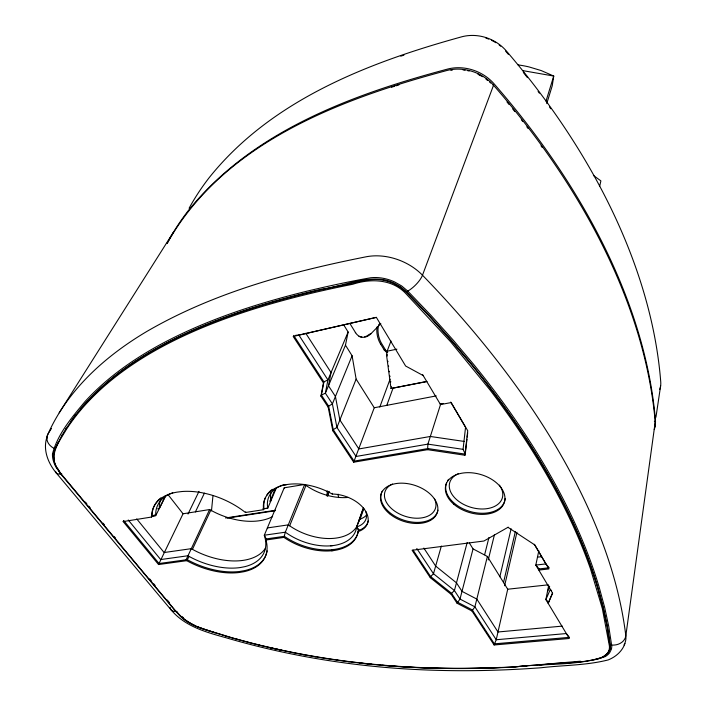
<?xml version="1.0" encoding="UTF-8"?>
<svg xmlns="http://www.w3.org/2000/svg" width="706" height="706" viewBox="0 0 706 706"><rect width="100%" height="100%" fill="white"/><g stroke="black" fill="none" stroke-linecap="round" stroke-linejoin="round"><path stroke-width="1.06" d="M326.975 495.974L327.205 490.908M327.699 496.309L327.937 491.261M610.249 648.082L607.248 627.007L603.127 607.928L597.797 588.257A788.02 403.435 29.6 0 0 471.705 364.984L451.381 340.848L429.575 316.615L406.329 292.337L400.523 287.439L393.701 283.574A34.938 25.557 21.8 0 0 383.72 280.291C367.914 277.061 352.365 284.359 336.868 286.309C298.029 294.605 259.552 304.868 222.293 318.671C169.625 338.492 117.531 365.699 80.458 409.101M211.482 510.862L212.983 495.524M52.465 453.993C57.61 433.89 72.091 417.087 85.135 401.432C107.065 377.542 133.972 358.727 162.433 343.434C207.432 319.536 256.26 303.774 305.574 291.534C327.196 286.309 348.94 281.606 370.844 277.74C375.239 277.255 379.696 277.573 384.011 278.446A36.668 26.837 21.8 0 1 394.504 281.897L401.67 285.956L407.768 291.101L431.039 315.441L452.873 339.736L473.249 363.917A789.229 404.37 29.6 0 1 599.297 587.701L604.645 607.407L608.757 626.522L611.811 646.422L611.475 649.079L609.675 652.697A30.764 17.879 13.1 0 1 605.13 656.633C576.634 666.137 543.929 663.243 514.233 667.029C462.765 669.817 411.042 668.909 359.804 663.058M343.566 324.654L348.129 332.005L327.937 379.943L323.904 381.858L323.445 382.926L320.93 396.163L328.202 407.221L332.808 430.739L353.688 462.201L427.589 449.678L464.936 455.246L465.254 454.135L463.074 449.343L465.545 427.315L450.702 402.067M464.936 455.246L467.734 430.748L451.178 402.57L440.526 404.564L422.647 374.657M466.957 439.22L465.254 454.135L427.942 448.575L354.085 461.115L353.688 462.201M467.204 437.085L467.69 432.831M655.945 417.228L660.657 385.635M552.419 593.093L548.183 603.312L552.639 593.234L535.81 565.082L538.819 550.804M610.002 649.326L610.284 644.905L607.337 626.425L603.215 607.345L597.894 587.674A787.702 403.488 29.6 0 0 471.873 364.437L451.558 340.301L429.769 316.067L406.532 291.799L400.734 286.901L393.913 283.044A34.921 25.557 21.8 0 0 383.932 279.761C362.858 276.355 342.242 286.557 321.583 289.195C283.653 297.906 246.112 308.637 209.929 323.039C156.811 344.51 104.17 374.524 70.397 422.144M548.721 585.256L545.879 599.553L569.31 638.489L494.103 644.975L471.979 610.999L457.056 603.233L451.284 594.452L430.298 577.676L412.11 550.256L483.928 541.017L508.232 527.17M320.93 396.163L321.38 395.095L325.378 393.18L345.472 345.181L348.129 332.005M539.119 568.93L549.171 567.774L545.835 563.918L535.81 565.082L539.119 568.93L538.881 570.077L548.941 568.921L534.866 544.979L508.011 527.347M494.103 644.975L496.221 639.742L507.72 589.219L487.387 556.46L473.055 548.897L469.34 542.967M599.668 186.26L600.894 180.886L593.402 175.432M46.896 437.332C42.775 449.59 48.017 462.959 55.889 472.526L170.693 609.402C184.169 626.028 205.605 632.144 225.382 637.562C262.658 648.54 300.756 656.686 339.233 662.157L340.53 662.334C406.903 671.75 474.291 672.703 541.087 667.752C563.414 665.149 586.342 665.484 608.219 659.916C615.747 656.924 622.251 651.259 624.969 643.493M503.502 582.662L515.362 531.468M504.613 585.751L516.942 532.245M499.839 576.758L511.126 528.785M488.225 559.946L494.5 534.548M471.979 610.999L474.891 606.825L487.387 556.46M484.634 554.757L488.958 537.478M473.055 548.897L459.994 599.067L457.056 603.233M451.284 594.452L451.584 593.34L454.426 590.534L467.178 542.543M441.356 546.047L433.484 573.749L430.616 576.564L430.298 577.676M546.753 103.606L552.251 85.726L553.742 76.054L541.184 70.565L529.068 66.938A51.776 23.254 7.2 0 0 518.045 64.89M545.985 101.187L553.742 76.054L522.449 70.556M427.589 449.678L427.898 444.127L440.712 403.92M440.526 404.564L440.879 403.453L440.112 404.053L443.289 403.453M610.09 648.752L608.29 652.776A29.317 17.023 13.2 0 1 603.965 656.527C583.888 664.522 560.908 661.663 539.843 665.176M123.541 520.878L123.171 521.575L158.55 564.544L186.719 560.679A61.078 35.635 23.7 0 0 239.519 572.46L244.029 571.683A61.078 35.635 23.7 0 0 266.268 541.246L265.941 540.019L283.936 537.39L285.418 538.387A49.596 30.384 21.3 0 0 358.11 531.636L358.489 530.55L360.175 529.906A28.681 17.809 20.4 0 0 368.267 521.019M363.016 508.832L356.645 526.905L358.489 530.55A49.552 30.384 21.3 0 1 285.842 537.328L284.368 536.331L266.356 538.89L265.941 540.019M363.519 507.799L356.53 527.62A46.64 28.655 21.3 0 1 286.707 533.154L285.33 532.2L264.309 535.219L264.679 536.498A58.219 34.073 23.7 0 1 245.017 566.618L240.455 567.518A58.219 34.073 23.7 0 1 189.12 556.434L187.902 555.763L160.668 559.558L128.254 519.995M358.789 521.91A46.375 28.69 21.3 0 0 359.177 520.119L360.148 519.113L363.872 508.532M386.738 405.491L393.004 388.247M390.992 340.998L386.95 351.667L386.517 354.941L391.009 388.503L426.609 381.628M379.793 407.08L390.065 379.201M345.472 345.181L352.091 355.753L356.133 379.087L374.251 407.75L354.085 461.115L333.241 429.663L328.643 406.153L321.38 395.095L323.904 381.858L293.678 335.403M123.171 521.575L151.613 517.03A61.078 35.635 23.7 0 1 177.038 492.135L181.927 491.526A61.078 35.635 23.7 0 1 243.905 511.32L245.423 512.494L263.576 509.679L263.435 508.452A49.596 30.384 21.3 0 1 284.739 484.951A49.596 30.384 21.3 0 1 332.252 494.05L332.526 493.309M327.716 495.48L329.296 491.367M356.133 379.087L336.921 427.43L333.241 429.663L332.808 430.739M283.936 537.39L285.33 532.2L304.665 484.457L305.989 485.393A44.928 28.849 21.3 0 0 348.235 497.43M267.574 528.653L267.371 527.938L288.295 524.867L289.672 525.811L305.989 485.393M352.091 355.753L332.394 403.903L336.921 427.43L356.08 456.464L427.898 444.127L463.074 449.343M328.202 407.221L328.643 406.153L332.394 403.903L325.378 393.18L327.937 379.943L298.876 335.076L295.752 335.271M176.65 611.228C185.228 626.346 210.485 630.899 225.876 636.106M304.665 484.457L284.227 487.802L264.309 535.219L266.559 539.622M276.328 488.031L267.75 508.179L263.753 508.797M269.533 501.083L270.857 500.872L270.698 499.707L275.093 489.408M263.576 509.679L263.894 507.473A49.552 30.384 21.3 0 1 265.562 497.315M547.45 591.637L549.665 586.589M245.423 512.494L245.706 511.841M186.102 559.805L209.62 509.555L210.794 510.209A56.171 34.409 23.8 0 0 272.622 516.607M186.719 560.679L189.12 556.434M136.726 518.901L164.101 552.533L191.229 548.677L192.447 549.339L210.794 510.209M58.43 441.938L54.556 450.19L53.753 454.443A42.263 24.622 27.3 0 0 54.486 460.665M195.386 511.947L204.405 493.167M188.017 514.03L199.021 491.341M158.55 564.544L183.048 513.783L209.62 509.555M609.675 649.952L608.369 652.203A29.299 17.032 13.1 0 1 604.054 655.945M157.579 508.841L159.309 508.558L165.186 496.089M165.619 496.168L155.717 515.601L152.249 516.157M151.613 517.03L152.134 516.015A61.025 35.644 23.7 0 1 160.924 497.845M62.137 435.081L54.786 449.378L53.453 454.938A42.281 24.622 27.3 0 0 56.877 467.699L61.413 474.22L176.676 612.181M61.704 473.726C61.043 477.415 58.572 468.563 57.16 468.202C48.326 454.955 59.675 440.994 66.232 429.672C80.29 407.759 99.069 389.209 119.791 373.58C154.632 347.529 194.618 329.323 235.539 315.079C273.778 301.886 313.137 292.125 352.797 284.244C370.394 278.393 391.971 279.055 405.509 293.219L450.543 341.678L489.805 389.703A789.237 403.55 29.6 0 1 590.41 568.621L602.324 608.484L609.41 646.008C610.399 654.577 600.824 659.201 593.587 659.801M61.837 435.576L66.232 428.313M51.45 428.463L48.14 433.705A55.236 32.476 27.4 0 0 46.614 439.097M59.163 412.851L173.623 231.886M65.923 428.816L75.551 415.075M378.743 324.734L379.987 323.472M355.33 332.667L355.595 332.738A13.829 10.74 -76.4 0 0 370.835 333.832L380.834 323.675M493.035 85.082L493.582 85.144L422.488 275.208A15.338 5.313 -44.4 0 1 407.768 291.101M172.785 492.779A58.219 34.073 23.7 0 0 155.708 514.7L151.437 516.121M400.814 56.18L403.947 55.103M358.11 531.636L359.795 530.991A28.708 17.809 20.4 0 0 364.843 509.979A28.708 17.809 20.4 0 0 334.476 494.129L332.314 494.05M391.53 87.235L394.46 86.291M395.907 85.841L398.952 84.888M298.876 335.076L376.333 317.329L405.623 366.008L423.335 375.636M376.422 317.391L293.184 336.462L323.445 382.926M386.597 351.244A1.041 0.741 20.9 0 0 387.056 351.217L396.896 349.161M284.65 484.978L286.68 484.59M391.009 388.503L426.98 381.39M374.251 407.75L436.246 395.907M450.905 70.3L452.378 70.062M262.879 508.805L267.75 508.179L267.583 507.005A46.64 28.655 21.3 0 1 284.2 484.572M225.514 517.975L275.525 510.262M227.367 518.107L275.181 510.756M333.947 549.453L331.891 549.683M333.55 550.53L331.502 550.759M151.322 516.148L155.717 515.601L155.708 514.7M537.478 557.166L541.467 556.69M332.597 545.606L330.47 545.809M507.72 589.219L548.218 584.842M580.464 661.204L513.28 666.932M562.285 626.116L497.986 631.985L476.815 599.085L462.006 591.354L456.473 582.838L435.664 566.088L423.847 548.068M569.513 637.341L494.359 643.854L472.252 609.878L457.347 602.121L451.584 593.34L430.616 576.564L413.045 550.071M526.932 665.979C478.836 669.403 430.466 669.394 382.405 665.299M500.422 667.417C411.81 671.327 322.351 662.952 236.792 639.098M371.824 664.337L348.526 661.698M337.256 660.181L349.179 661.778M463.012 69.929L465.069 70.221M464.248 441.444L430.342 436.467L358.877 448.954L339.877 419.982L335.429 396.481L328.475 385.776L331.052 372.547L305.777 333.267M326.004 658.513L337.883 660.26M314.761 656.686L326.596 658.583M303.536 654.691L315.317 656.748M292.328 652.538L304.065 654.744M292.831 652.591L269.957 647.729M281.615 650.261L258.802 645.072M467.619 70.662L469.146 71.015M370.253 333.691L370.844 333.832M247.674 642.248L259.252 645.116M248.106 642.283L225.488 636.088M236.978 639.283L203.61 629.046L195.509 625.957A39.765 21.745 22.8 0 1 181.107 616.788L175.67 611.334L60.698 473.92L56.021 467.178A43.675 25.442 27.3 0 1 52.473 453.993M214.8 632.752L197.53 626.866M485.843 38.062L488.684 39.077M338.509 494.421L338.103 494.226A6.716 5.348 -64.8 0 0 338.889 497.598M479.859 75.136L478.006 74.183L482.577 76.698M487.246 79.963L486.019 79.019L487.625 80.307M489.576 81.975L490.679 83.034M551.589 590.781L550.309 589.475L545.879 599.553L548.403 602.165M176.412 611.731L181.68 617.009A38.503 21.039 22.8 0 0 195.633 625.887M568.868 636.583L566.309 633.556L496.221 639.742L474.891 606.825L459.994 599.067L454.426 590.534L433.484 573.749L416.814 548.5M85.426 502.098L86.785 503.731M88.841 506.184L90.209 507.817M103.041 523.172L104.373 524.77M114.337 536.684L115.643 538.254M149.654 578.929L151.711 581.391M153.767 583.853L155.135 585.486M167.313 600.056L169.325 602.465M123.709 520.569L159.044 563.529L187.196 559.655A61.025 35.644 23.7 0 0 239.961 571.428L244.47 570.642A61.025 35.644 23.7 0 0 267.168 550.848M359.345 530.241L356.645 526.905L357.501 526.614A25.769 16.035 20.4 0 0 365.814 511.585M167.834 494.385L183.048 513.783M385.291 349.585L381.399 343.16A13.555 6.407 77.6 0 1 378.601 325.289M350.238 324.045L355.595 332.738M385.388 349.744L385.529 349.982A11.684 8.269 21.3 0 1 385.714 350.291L385.758 350.379A6.689 4.766 20.7 0 0 385.953 350.705A1.333 0.944 20.8 0 0 386.367 351.138M380.552 343.963L380.225 343.416A13.546 6.416 77.6 0 1 377.119 326.852M380.596 344.034L383.79 349.276A21.462 15.135 21.7 0 1 384.161 349.92M387.091 351.261L387.691 352.25M534.292 544.273L545.835 563.918M384.161 349.92L386.464 352.206A2.197 1.562 20.9 0 0 387.303 352.303M284.227 487.802L284.43 488.596M387.894 361.181L387.973 361.781M389.288 371.268L389.368 371.859M389.941 376.024L390.021 376.616M390.683 381.381L390.771 381.972M391.424 386.747L391.512 387.338M391.592 387.938L391.671 388.538M388.556 365.937L388.635 366.529M387.232 355.992L387.223 355.745A6.142 2.903 78.1 0 1 387.241 354.218M654.48 427.862A35.882 25.01 10.6 0 0 655.45 420.414A676.983 421.35 31.8 0 0 494.085 83.837A41.46 35.159 22.2 0 0 447.816 69.02C352.647 94.313 252.395 131.078 188.643 210.194A423.671 293.987 13.7 0 0 167.084 243.482C223.687 142.374 341.236 98.761 447.207 70.415A41.53 35.185 22.2 0 1 493.547 85.258A677.884 421.358 31.8 0 1 655.221 422.073A35.935 25.01 10.6 0 1 654.25 429.522M512.715 108.98A675.845 420.352 31.8 0 1 514.78 111.53M526.844 126.842A675.845 420.352 31.8 0 1 528.15 128.545M507.014 101.991A676.18 420.511 31.8 0 1 509.097 104.514M521.328 119.702A676.18 420.511 31.8 0 1 522.652 121.388M541.025 145.789A676.18 420.511 31.8 0 1 542.296 147.554M659.775 389.35A34.753 24.904 10 0 0 660.745 381.937A656.156 420.741 32.2 0 0 506.37 50.991A39.942 34.629 22.3 0 0 461.812 36.783C368.664 62.41 271.228 99.97 209.135 177.736A410.301 292.708 13.3 0 0 189.093 208.252M505.558 51.044A654.215 419.726 32.2 0 1 508.364 54.336M523.34 72.489A654.215 419.726 32.2 0 1 527.453 77.651M538.096 91.462A654.215 419.726 32.2 0 1 539.393 93.192M549.533 107.03A654.215 419.726 32.2 0 1 550.768 108.759M491.447 40.286A38.874 33.712 22.4 0 1 495.859 42.704M499.142 44.972A38.874 33.712 22.4 0 1 500.704 46.208M437.958 510.164A29.564 18.841 18.4 0 1 403.294 520.013A29.564 18.841 18.4 0 1 382.193 491.182M505.178 498.542A30.482 19.83 16.3 0 1 470.981 511.744A30.482 19.83 16.3 0 1 446.51 482.939M447.392 481.068A30.482 19.83 16.3 0 1 448.575 479.321M266.533 495.497A49.552 30.384 21.3 0 1 272.313 489.311M183.436 617.759A38.486 21.048 22.8 0 1 181.91 616.506M369.379 334.203A13.82 10.74 -76.4 0 1 364.64 336.806M361.843 337.062A13.82 10.74 -76.4 0 1 358.913 336.312M175.67 611.334A11.57 6.407 -41.1 0 1 170.146 607.354M60.698 473.92A12.558 5.56 -38.3 0 1 55.58 471.334M611.687 645.037A12.664 10.352 -1 0 0 625.825 635.832L655.221 422.073A1.209 0.83 -2.7 0 0 654.347 421.217M53.841 448.248A12.602 10.193 18.2 0 1 48.14 433.705C68.085 389.156 106.076 355.533 147.43 331.096C214.668 292.213 290.643 271.766 366.317 256.755A50.302 37.118 21.8 0 1 422.488 275.208A794.903 412.41 29.8 0 1 625.825 635.832A42.236 24.772 13 0 1 624.016 645.002M434.314 498.454A26.563 16.962 18.4 0 1 422.382 517.789A26.563 16.962 18.4 0 1 389.271 506.334A26.563 16.962 18.4 0 1 392.58 483.998M499.416 485.119A27.384 17.844 16.3 0 1 490.67 507.888A27.384 17.844 16.3 0 1 454.717 497.809A27.384 17.844 16.3 0 1 458.406 473.629M366.52 515.089A25.619 16.053 20.4 0 1 360.148 519.113M357.457 525.37A46.375 28.69 21.3 0 1 289.672 525.811M270.698 499.707A46.375 28.69 21.3 0 1 271.095 492.117M265.421 548.306A57.91 34.126 23.7 0 1 192.447 549.339M159.291 507.658A57.91 34.126 23.7 0 1 160.827 499.213M389.447 513.694A29.59 18.841 18.4 0 0 437.093 513.138A29.59 18.841 18.4 0 0 400.999 483.16A29.59 18.841 18.4 0 0 389.447 513.694M453.914 504.313A30.508 19.83 16.3 0 0 503.89 503.616A30.508 19.83 16.3 0 0 467.663 472.667A30.508 19.83 16.3 0 0 453.914 504.313"/></g></svg>
